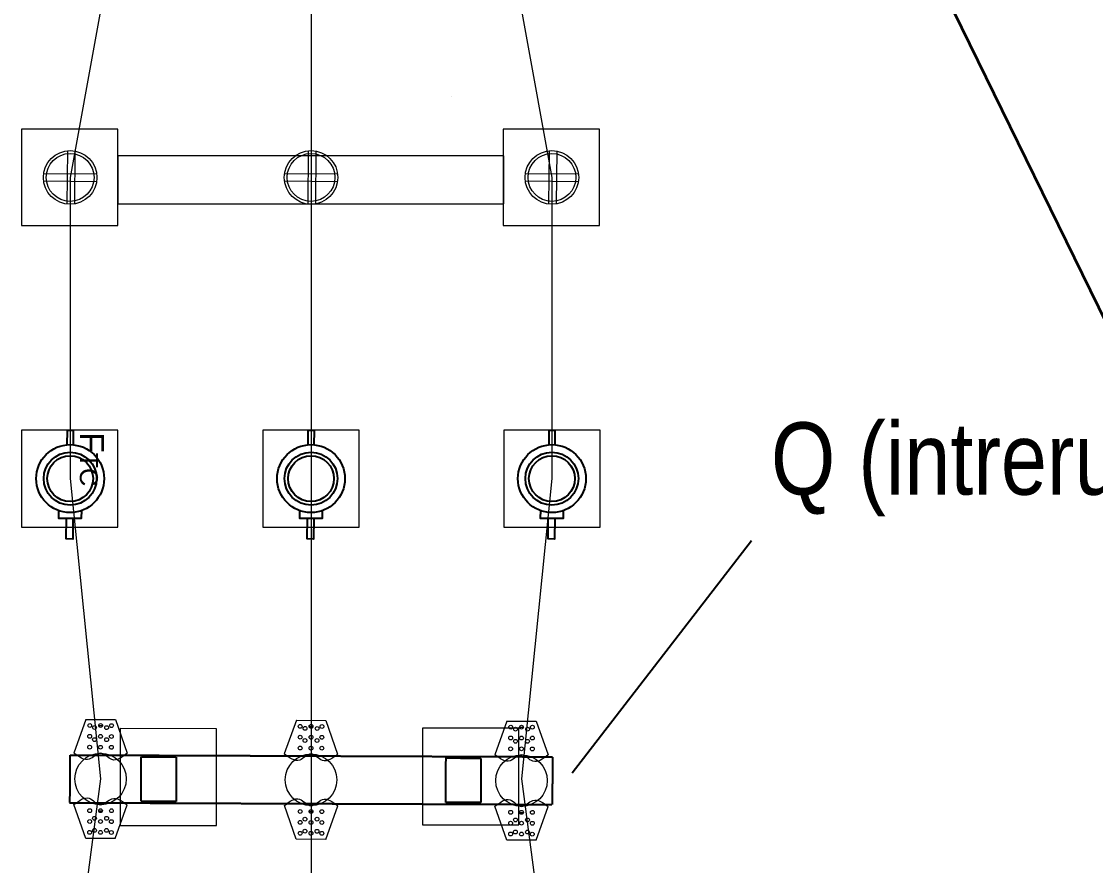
# Model space of a CAD drawing. Header units: millimetres. Extents: x -375473 to -325688, y 28300 to 106060.
# Drawn here: x -350251 to -341333, y 56264 to 63270 of the extents above; entities that cross this region are included whole.
import ezdxf

# ---------------------------------------------------------------- set-up
doc = ezdxf.new("R2010")
doc.units = ezdxf.units.MM
doc.header["$MEASUREMENT"] = 0
doc.linetypes.add('DASHED2', pattern=[0.375, 0.25, -0.125])
for name, color, linetype in [('AREVA GL 311', 1, 'Continuous'), ('echipament', 4, 'Continuous'), ('TC', 222, 'Continuous'), ('TEXT', 7, 'Continuous')]:
    doc.layers.add(name, color=color, linetype=linetype)
doc.layers.add('hx10m', color=5, linetype='Continuous', lineweight=35)
doc.styles.add('arial', font='arial.ttf')
doc.styles.get("Standard").update_dxf_attribs({"font": 'ARIALN.TTF'})

msp = doc.modelspace()

# ---------------------------------------------------------------- linework, layer by layer
at = {"color": 1, "lineweight": 0, "ltscale": 0.13}
msp.add_line((-347846.5, 65831.4), (-347846.5, 54778.9), dxfattribs=at)
at = {"color": 7, "lineweight": 0, "ltscale": 0.13}
for p, q in [((-346682.9, 62650.2), (-346682.9, 62650.2)), ((-349869.6, 62196.7), (-349873.7, 61754.5)), ((-349806.3, 62194.2), (-349810.3, 61755.8)), ((-347869.6, 62196.7), (-347873.7, 61754.5)), ((-347806.3, 62194.2), (-347810.3, 61755.8)), ((-345868.5, 62196.8), (-345875.1, 61754.7)), ((-345869.6, 62196.7), (-345873.7, 61754.5)), ((-345806.3, 62194.2), (-345810.3, 61755.8)), ((-345805.9, 62194.3), (-345809.9, 61755.9)), ((-350066.4, 62009), (-349625.9, 62005)), ((-348066.4, 62009), (-347625.9, 62005)), ((-346066.4, 62009), (-345625.9, 62005)), ((-346066.4, 62009), (-345625.9, 62005)), ((-350067, 61945.7), (-349626.5, 61941.7)), ((-348067, 61945.7), (-347626.5, 61941.7)), ((-346067, 61945.7), (-345626.5, 61941.7)), ((-346067, 61945.7), (-345626.5, 61941.7)), ((-349450.6, 59877.1), (-350250.6, 59877.1)), ((-350250.6, 59877.1), (-350250.6, 59073.7)), ((-349450.6, 59073.7), (-349450.6, 59877.1)), ((-347447.7, 59877.1), (-348247.7, 59877.1)), ((-348247.7, 59877.1), (-348247.7, 59073.7)), ((-347447.7, 59073.7), (-347447.7, 59877.1)), ((-350250.6, 59073.7), (-349450.6, 59073.7)), ((-348247.7, 59073.7), (-347447.7, 59073.7)), ((-348631.2, 57398.1), (-349431.2, 57401)), ((-349431.2, 57401), (-349431.2, 56597.6)), ((-348631.2, 56597.6), (-348631.2, 57398.1)), ((-349431.2, 56597.6), (-348631.2, 56597.6))]:
    msp.add_line(p, q, dxfattribs=at)
msp.add_line((-344190.4, 58959), (-345678.9, 57029.4))
at = {"color": 1, "lineweight": 0, "ltscale": 0.13}
for points in [[(-349146.5, 65831.4), (-349846.5, 61975.4), (-349846.5, 59475.4), (-349594, 56982.6), (-349884.2, 54778.9)], [(-346546.5, 65831.4), (-345846.5, 61975.4), (-345846.5, 59475.4), (-346098.9, 56982.6), (-345808.7, 54778.9)]]:
    msp.add_lwpolyline(points, dxfattribs=at)
at = {"color": 7, "lineweight": 0, "ltscale": 0.13}
for points in [[(-349450.6, 61575.5), (-349450.6, 62375.5), (-350250.6, 62375.5), (-350250.6, 61575.5)], [(-345450.6, 61575.5), (-345450.6, 62375.5), (-346250.6, 62375.5), (-346250.6, 61575.5)], [(-345446.5, 59073.7), (-345446.5, 59877.1), (-346246.5, 59877.1), (-346246.5, 59073.7)], [(-346120.4, 56601), (-346120.4, 57404.4), (-346920.4, 57404.4), (-346920.4, 56601)]]:
    msp.add_lwpolyline(points, close=True, dxfattribs=at)
at = {"lineweight": 0, "ltscale": 0.13}
msp.add_lwpolyline([(-346246.5, 61757.2), (-346246.5, 62154.9), (-349450.6, 62154.9), (-349450.6, 61757.2)], close=True, dxfattribs=at)
at = {"color": 7, "lineweight": 0, "ltscale": 0.13}
for centre, radius in [((-349846.5, 61975.4), 222.5), ((-349846.5, 61975.4), 198.5), ((-347846.5, 61975.4), 222.5), ((-347846.5, 61975.4), 198.5), ((-345846.5, 61975.4), 222.5), ((-345846.5, 61975.4), 222.5), ((-345846.5, 61975.4), 198.5), ((-345846.5, 61975.4), 198.5)]:
    msp.add_circle(centre, radius, dxfattribs=at)
at = {"layer": 'AREVA GL 311', "linetype": 'Continuous', "lineweight": 20, "ltscale": 0.5}
for p, q in [((-349715.7, 57477.3), (-349815.8, 57197.3)), ((-349715.7, 57477.3), (-349471.1, 57476.3)), ((-349471.1, 57476.3), (-349373.3, 57195.5)), ((-347968.2, 57470.1), (-348068.3, 57190.1)), ((-347968.2, 57470.1), (-347723.6, 57469.1)), ((-347723.6, 57469.1), (-347625.8, 57188.2)), ((-346220.6, 57463.7), (-346320.8, 57183.7)), ((-346220.6, 57463.7), (-345976.1, 57462.7)), ((-345976.1, 57462.7), (-345878.3, 57181.9)), ((-349604.9, 57426.2), (-349582.4, 57426.1)), ((-347857.4, 57418.9), (-347834.8, 57418.8)), ((-346109.8, 57412.6), (-346087.3, 57412.5)), ((-349717.1, 56488.8), (-349814.9, 56769.6)), ((-349605.1, 56719.2), (-349582.6, 56719.1)), ((-349472.6, 56487.8), (-349372.4, 56767.8)), ((-347969.6, 56481.6), (-348067.4, 56762.4)), ((-347725, 56480.6), (-347624.9, 56760.6)), ((-346222.1, 56475.2), (-346319.9, 56756)), ((-345977.5, 56474.2), (-345877.4, 56754.2)), ((-347857.6, 56712), (-347835.1, 56711.9)), ((-346110.1, 56705.6), (-346087.6, 56705.5)), ((-349472.6, 56487.8), (-349717.1, 56488.8)), ((-347725, 56480.6), (-347969.6, 56481.6)), ((-345977.5, 56474.2), (-346222.1, 56475.2))]:
    msp.add_line(p, q, dxfattribs=at)
for centre, radius in [((-349683.7, 57426.5), 15.8), ((-349593.6, 57426.1), 15.8), ((-349503.5, 57425.7), 15.8), ((-347936.2, 57419.3), 15.8), ((-347846.1, 57418.9), 15.8), ((-347756, 57418.5), 15.8), ((-346188.7, 57412.9), 15.8), ((-349684.1, 57336.4), 15.8), ((-349643.8, 57409.4), 15.8), ((-349594, 57336), 15.8), ((-349543.6, 57409), 15.8), ((-349503.9, 57335.6), 15.8), ((-347936.6, 57329.2), 15.8), ((-347896.3, 57402.2), 15.8), ((-347846.5, 57328.8), 15.8), ((-347796.1, 57401.8), 15.8), ((-347756.4, 57328.4), 15.8), ((-346148.8, 57395.8), 15.8), ((-346098.6, 57412.5), 15.8), ((-346048.5, 57395.4), 15.8), ((-346008.5, 57412.1), 15.8), ((-349684.5, 57246.3), 15.8), ((-349644.2, 57309.2), 15.8), ((-349594.4, 57245.9), 15.8), ((-349544, 57308.8), 15.8), ((-349504.3, 57245.6), 15.8), ((-347936.9, 57239.1), 15.8), ((-347896.7, 57302), 15.8), ((-347846.8, 57238.7), 15.8), ((-347796.5, 57301.6), 15.8), ((-347756.7, 57238.3), 15.8), ((-346189, 57322.8), 15.8), ((-346149.2, 57295.6), 15.8), ((-346098.9, 57322.4), 15.8), ((-346048.9, 57295.2), 15.8), ((-346008.8, 57322), 15.8), ((-349594, 56982.6), 213.7), ((-347846.5, 56975.4), 213.7), ((-346098.9, 56969), 213.7), ((-346189.4, 57232.7), 15.8), ((-346099.3, 57232.3), 15.8), ((-346009.2, 57232), 15.8), ((-349684, 56719.5), 15.8), ((-349593.9, 56719.2), 15.8), ((-349503.8, 56718.8), 15.8), ((-347936.5, 56712.3), 15.8), ((-347846.4, 56712), 15.8), ((-347756.3, 56711.6), 15.8), ((-346188.9, 56705.9), 15.8), ((-346098.8, 56705.6), 15.8), ((-346008.7, 56705.2), 15.8), ((-349684.3, 56629.5), 15.8), ((-349644.3, 56656.3), 15.8), ((-349594.3, 56629.1), 15.8), ((-349544, 56655.9), 15.8), ((-349504.2, 56628.7), 15.8), ((-347936.8, 56622.2), 15.8), ((-347896.7, 56649.1), 15.8), ((-347846.7, 56621.9), 15.8), ((-347796.5, 56648.7), 15.8), ((-347756.6, 56621.5), 15.8), ((-346189.3, 56615.8), 15.8), ((-346149.2, 56642.7), 15.8), ((-346099.2, 56615.5), 15.8), ((-346049, 56642.3), 15.8), ((-346009.1, 56615.1), 15.8), ((-349684.7, 56539.4), 15.8), ((-349644.7, 56556.1), 15.8), ((-349594.6, 56539), 15.8), ((-349544.4, 56555.7), 15.8), ((-349504.5, 56538.6), 15.8), ((-347937.2, 56532.1), 15.8), ((-347897.1, 56548.9), 15.8), ((-347847.1, 56531.8), 15.8), ((-347796.9, 56548.5), 15.8), ((-347757, 56531.4), 15.8), ((-346189.7, 56525.8), 15.8), ((-346149.6, 56542.5), 15.8), ((-346099.6, 56525.4), 15.8), ((-346049.4, 56542.1), 15.8), ((-346009.5, 56525), 15.8)]:
    msp.add_circle(centre, radius, dxfattribs=at)
for points in [[(-349373.3, 57195.5), (-349499.8, 57143.2), (-349594.6, 57196.4), (-349688.1, 57146.9), (-349815.8, 57197.3)], [(-347625.8, 57188.2), (-347752.3, 57136), (-347847, 57189.1), (-347940.6, 57139.7), (-348068.3, 57190.1)], [(-345878.3, 57181.9), (-346004.7, 57129.6), (-346099.5, 57182.8), (-346193.1, 57133.3), (-346320.8, 57183.7)], [(-349814.9, 56769.6), (-349688.5, 56821.9), (-349593.7, 56768.7), (-349500.1, 56818.2), (-349372.4, 56767.8)], [(-348067.4, 56762.4), (-347940.9, 56814.7), (-347846.2, 56761.5), (-347752.6, 56810.9), (-347624.9, 56760.6)], [(-346319.9, 56756), (-346193.4, 56808.3), (-346098.6, 56755.1), (-346005.1, 56804.6), (-345877.4, 56754.2)]]:
    msp.add_spline(points, degree=3, dxfattribs=at)
at = {"layer": 'echipament', "linetype": 'DASHED2'}
for p, q in [((-349849.2, 57181.5), (-349850.7, 56785.6)), ((-349849.2, 57181.5), (-345842.2, 57166.8)), ((-345842.2, 57166.8), (-345843.7, 56770.9)), ((-349850.7, 56785.6), (-345843.7, 56770.9))]:
    msp.add_line(p, q, dxfattribs=at)
for points in [[(-348967.1, 56795.3), (-349257.1, 56796.3), (-349255.8, 57166.3), (-348965.8, 57165.3)], [(-346437.1, 56786), (-346727.1, 56787.1), (-346725.8, 57157.1), (-346435.8, 57156)]]:
    msp.add_lwpolyline(points, close=True, dxfattribs=at)
at = {"layer": 'hx10m'}
msp.add_line((-344935.1, 68300.1), (-335578.1, 49200.1), dxfattribs=at)
at = {"layer": 'TC'}
for points in [[(-349819.3, 59756.1), (-349818.7, 59875.3), (-349872.2, 59875.6), (-349872.8, 59756.1)], [(-347819.3, 59756.1), (-347818.7, 59875.3), (-347872.2, 59875.6), (-347872.8, 59756.1)], [(-345819.3, 59756.1), (-345818.7, 59875.3), (-345872.2, 59875.6), (-345872.8, 59756.1)], [(-349942.3, 59210.2), (-349942.9, 59148.4), (-349751.4, 59146.7), (-349750.8, 59210.1)], [(-347942.3, 59210.2), (-347942.9, 59148.4), (-347751.4, 59146.7), (-347750.8, 59210.1)], [(-345942.3, 59210.2), (-345942.9, 59148.4), (-345751.4, 59146.7), (-345750.8, 59210.1)]]:
    msp.add_lwpolyline(points, dxfattribs=at)
for points in [[(-349877, 59147.8), (-349823.5, 59147.3), (-349825.1, 58974.1), (-349878.6, 58974.6)], [(-347877, 59147.8), (-347823.5, 59147.3), (-347825.1, 58974.1), (-347878.6, 58974.6)], [(-345877, 59147.8), (-345823.5, 59147.3), (-345825.1, 58974.1), (-345878.6, 58974.6)]]:
    msp.add_lwpolyline(points, close=True, dxfattribs=at)
for centre, radius in [((-349846.5, 59475.4), 282), ((-347846.5, 59475.4), 282), ((-345846.5, 59475.4), 282), ((-349846.5, 59475.4), 219.7), ((-349846.5, 59475.4), 190.4), ((-347846.5, 59475.4), 219.7), ((-347846.5, 59475.4), 190.4), ((-345846.5, 59475.4), 219.7), ((-345846.5, 59475.4), 190.4)]:
    msp.add_circle(centre, radius, dxfattribs=at)

# ---------------------------------------------------------------- texts
at = {"insert": (-344028.3, 59942.2), "char_height": 600, "width": 5300.609, "attachment_point": 1}
msp.add_mtext('{\\fArial Narrow|b0|i0|c0|p34;Q (intreruptor)}', dxfattribs=at)
at = {"layer": 'TEXT', "color": 3, "insert": (-349566, 59636.8), "char_height": 200, "width": 606.52, "attachment_point": 2, "rotation": 270, "line_spacing_factor": 0.952381, "style": 'arial'}
msp.add_mtext('F{\\H0.75x;TC}', dxfattribs=at)

doc.saveas('drawing.dxf')
